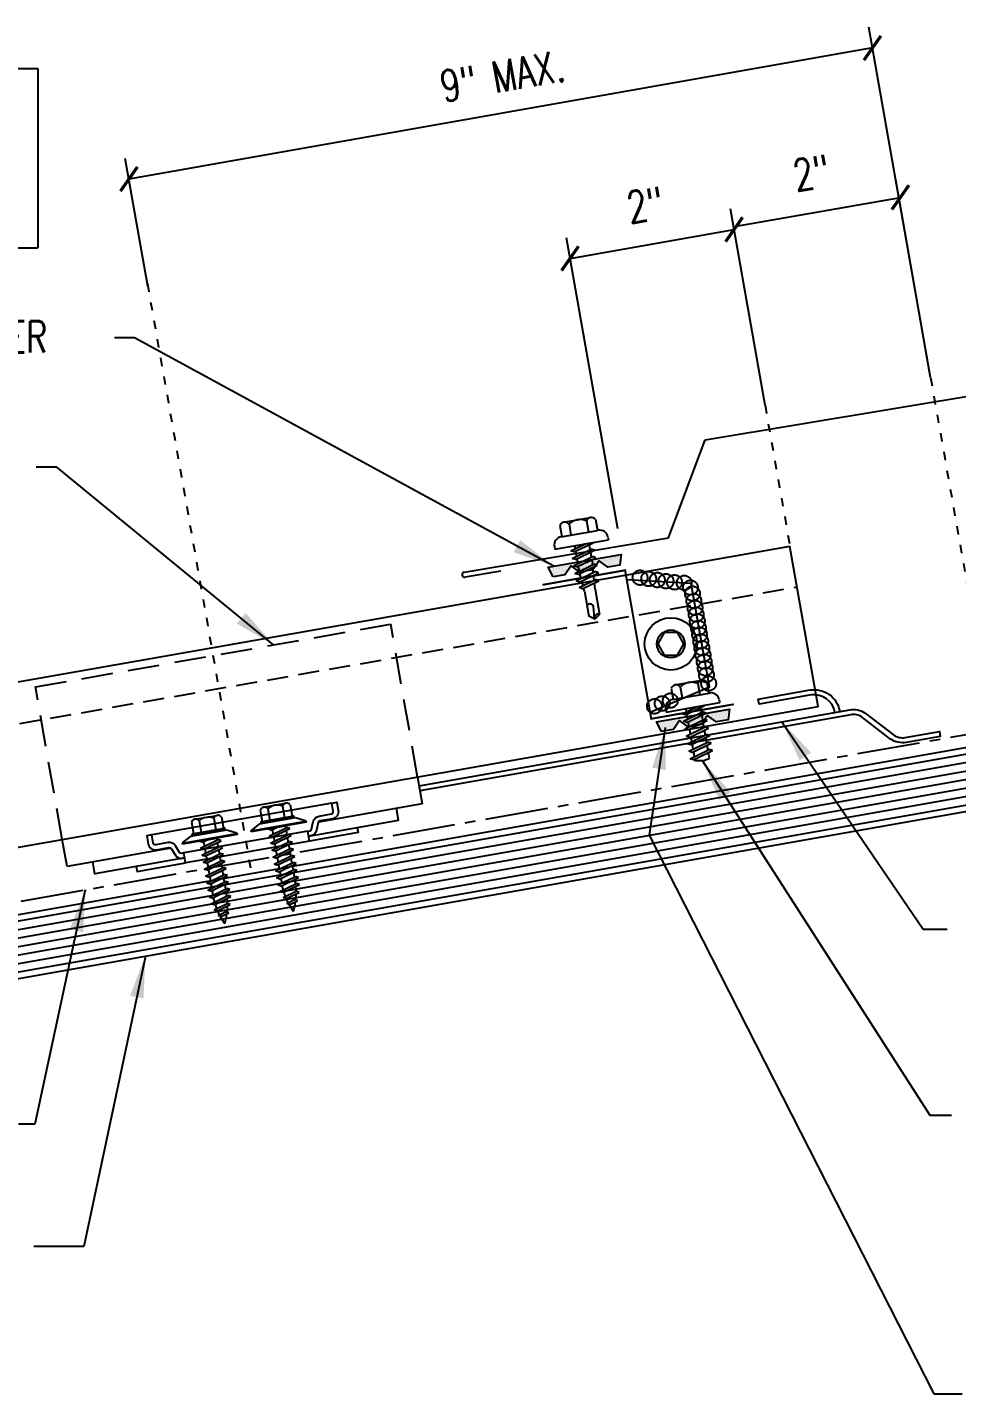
# Model space of a CAD drawing. Header units: inches. Extents: x -2 to 189, y 14 to 99.
# Drawn here: x 8.73 to 19.81, y 15.61 to 31.91 of the extents above; entities that cross this region are included whole.
import ezdxf

# ---------------------------------------------------------------- set-up
doc = ezdxf.new("R2010")
doc.units = ezdxf.units.IN
doc.header["$MEASUREMENT"] = 0
for name, pattern in [('CENTER2', [1.125, 0.75, -0.125, 0.125, -0.125]), ('DASH2', [0.1875, 0.125, -0.0625]), ('DOT2', [0.125, 0, -0.125])]:
    doc.linetypes.add(name, pattern=pattern)
for name, color, linetype in [('BARRIER', 253, 'CENTER2'), ('clip', 5, 'Continuous'), ('CLO', 3, 'Continuous'), ('DIM', 2, 'Continuous'), ('FASTENER', 9, 'Continuous'), ('PANEL', 11, 'Continuous'), ('SEALANT', 253, 'CENTER2'), ('STLA', 12, 'Continuous'), ('TAPE', 8, 'Continuous'), ('TEXT', 2, 'Continuous'), ('TRIM', 6, 'Continuous'), ('wood', 3, 'Continuous')]:
    doc.layers.add(name, color=color, linetype=linetype)
doc.styles.add('TEXT', font='SIMPLEX', dxfattribs={"width": 0.75, "height": 6})
doc.styles.add('TEXT1', font='ROMANS.shx', dxfattribs={"width": 0.75, "height": 0.375})
doc.dimstyles.new('DETAIL$7', dxfattribs={"dimscale": 4, "dimtxt": 6, "dimasz": 0.125, "dimexe": 0.0625, "dimexo": 0.125, "dimgap": 0.0625, "dimtad": 1, "dimdec": 5, "dimzin": 3, "dimdsep": 46, "dimlunit": 4, "dimtxsty": 'TEXT', "dimblk": 'ARCHTICK', "dimcen": 0.0625, "dimclrd": 7, "dimclre": 7, "dimclrt": 2, "dimadec": 0, "dimazin": 0, "dimtfac": 0.666667, "dimtdec": 5, "dimtmove": 0, "dimatfit": 3, "dimfxl": 0, "dimfrac": 2, "dimtolj": 1, "dimtzin": 3, "dimarcsym": 0})

# ---------------------------------------------------------------- blocks, each defined once
blk = doc.blocks.new('*X9')
at = {"color": 0}
for p, q in [((-0.434, 0.135), (-0.434, 0.135)), ((-0.434, 0.123), (-0.434, 0.123)), ((-0.422, 0.141), (-0.422, 0.141)), ((-0.422, 0.129), (-0.422, 0.129)), ((-0.422, 0.117), (-0.422, 0.117)), ((-0.422, 0.105), (-0.422, 0.105)), ((-0.422, 0.094), (-0.422, 0.094)), ((-0.422, 0.082), (-0.422, 0.082)), ((-0.41, 0.135), (-0.41, 0.135)), ((-0.41, 0.123), (-0.41, 0.123)), ((-0.41, 0.111), (-0.41, 0.111)), ((-0.41, 0.1), (-0.41, 0.1)), ((-0.41, 0.088), (-0.41, 0.088)), ((-0.41, 0.076), (-0.41, 0.076)), ((-0.41, 0.064), (-0.41, 0.064)), ((-0.41, 0.053), (-0.41, 0.053)), ((-0.41, 0.041), (-0.41, 0.041)), ((-0.398, 0.141), (-0.398, 0.141)), ((-0.398, 0.129), (-0.398, 0.129)), ((-0.398, 0.117), (-0.398, 0.117)), ((-0.398, 0.105), (-0.398, 0.105)), ((-0.398, 0.094), (-0.398, 0.094)), ((-0.398, 0.082), (-0.398, 0.082)), ((-0.398, 0.07), (-0.398, 0.07)), ((-0.398, 0.059), (-0.398, 0.059)), ((-0.398, 0.047), (-0.398, 0.047)), ((-0.398, 0.035), (-0.398, 0.035)), ((-0.398, 0.023), (-0.398, 0.023)), ((-0.387, 0.135), (-0.387, 0.135)), ((-0.387, 0.123), (-0.387, 0.123)), ((-0.387, 0.111), (-0.387, 0.111)), ((-0.387, 0.1), (-0.387, 0.1)), ((-0.387, 0.088), (-0.387, 0.088)), ((-0.387, 0.076), (-0.387, 0.076)), ((-0.387, 0.064), (-0.387, 0.064)), ((-0.387, 0.053), (-0.387, 0.053)), ((-0.387, 0.041), (-0.387, 0.041)), ((-0.387, 0.029), (-0.387, 0.029)), ((-0.375, 0.141), (-0.375, 0.141)), ((-0.375, 0.129), (-0.375, 0.129)), ((-0.375, 0.117), (-0.375, 0.117)), ((-0.375, 0.105), (-0.375, 0.105)), ((-0.375, 0.094), (-0.375, 0.094)), ((-0.375, 0.082), (-0.375, 0.082)), ((-0.375, 0.07), (-0.375, 0.07)), ((-0.375, 0.059), (-0.375, 0.059)), ((-0.375, 0.047), (-0.375, 0.047)), ((-0.375, 0.035), (-0.375, 0.035)), ((-0.375, 0.023), (-0.375, 0.023)), ((-0.363, 0.135), (-0.363, 0.135)), ((-0.363, 0.123), (-0.363, 0.123)), ((-0.363, 0.111), (-0.363, 0.111)), ((-0.363, 0.1), (-0.363, 0.1)), ((-0.363, 0.088), (-0.363, 0.088)), ((-0.363, 0.076), (-0.363, 0.076)), ((-0.363, 0.064), (-0.363, 0.064)), ((-0.363, 0.053), (-0.363, 0.053)), ((-0.363, 0.041), (-0.363, 0.041)), ((-0.363, 0.029), (-0.363, 0.029)), ((-0.352, 0.141), (-0.352, 0.141)), ((-0.352, 0.129), (-0.352, 0.129)), ((-0.352, 0.117), (-0.352, 0.117)), ((-0.352, 0.105), (-0.352, 0.105)), ((-0.352, 0.094), (-0.352, 0.094)), ((-0.352, 0.082), (-0.352, 0.082)), ((-0.352, 0.07), (-0.352, 0.07)), ((-0.352, 0.059), (-0.352, 0.059)), ((-0.352, 0.047), (-0.352, 0.047)), ((-0.352, 0.035), (-0.352, 0.035)), ((-0.352, 0.023), (-0.352, 0.023)), ((-0.34, 0.135), (-0.34, 0.135)), ((-0.34, 0.123), (-0.34, 0.123)), ((-0.34, 0.111), (-0.34, 0.111)), ((-0.34, 0.1), (-0.34, 0.1)), ((-0.34, 0.088), (-0.34, 0.088)), ((-0.34, 0.076), (-0.34, 0.076)), ((-0.34, 0.064), (-0.34, 0.064)), ((-0.34, 0.053), (-0.34, 0.053)), ((-0.34, 0.041), (-0.34, 0.041)), ((-0.34, 0.029), (-0.34, 0.029)), ((-0.328, 0.141), (-0.328, 0.141)), ((-0.328, 0.129), (-0.328, 0.129)), ((-0.328, 0.117), (-0.328, 0.117)), ((-0.328, 0.105), (-0.328, 0.105)), ((-0.328, 0.094), (-0.328, 0.094)), ((-0.328, 0.082), (-0.328, 0.082)), ((-0.328, 0.07), (-0.328, 0.07)), ((-0.328, 0.059), (-0.328, 0.059)), ((-0.328, 0.047), (-0.328, 0.047)), ((-0.328, 0.035), (-0.328, 0.035)), ((-0.328, 0.023), (-0.328, 0.023)), ((-0.316, 0.135), (-0.316, 0.135)), ((-0.316, 0.123), (-0.316, 0.123)), ((-0.316, 0.111), (-0.316, 0.111)), ((-0.316, 0.1), (-0.316, 0.1)), ((-0.316, 0.088), (-0.316, 0.088)), ((-0.316, 0.076), (-0.316, 0.076)), ((-0.316, 0.064), (-0.316, 0.064)), ((-0.316, 0.053), (-0.316, 0.053)), ((-0.316, 0.041), (-0.316, 0.041)), ((-0.316, 0.029), (-0.316, 0.029)), ((-0.305, 0.141), (-0.305, 0.141)), ((-0.305, 0.129), (-0.305, 0.129)), ((-0.305, 0.117), (-0.305, 0.117)), ((-0.305, 0.105), (-0.305, 0.105)), ((-0.305, 0.094), (-0.305, 0.094)), ((-0.305, 0.082), (-0.305, 0.082)), ((-0.305, 0.07), (-0.305, 0.07)), ((-0.305, 0.059), (-0.305, 0.059)), ((-0.305, 0.047), (-0.305, 0.047)), ((-0.305, 0.035), (-0.305, 0.035)), ((-0.305, 0.023), (-0.305, 0.023)), ((-0.293, 0.135), (-0.293, 0.135)), ((-0.293, 0.123), (-0.293, 0.123)), ((-0.293, 0.111), (-0.293, 0.111)), ((-0.293, 0.1), (-0.293, 0.1)), ((-0.293, 0.088), (-0.293, 0.088)), ((-0.293, 0.076), (-0.293, 0.076)), ((-0.293, 0.064), (-0.293, 0.064)), ((-0.293, 0.053), (-0.293, 0.053)), ((-0.293, 0.041), (-0.293, 0.041)), ((-0.293, 0.029), (-0.293, 0.029)), ((-0.281, 0.141), (-0.281, 0.141)), ((-0.281, 0.129), (-0.281, 0.129)), ((-0.281, 0.117), (-0.281, 0.117)), ((-0.281, 0.105), (-0.281, 0.105)), ((-0.281, 0.094), (-0.281, 0.094)), ((-0.281, 0.082), (-0.281, 0.082)), ((-0.281, 0.07), (-0.281, 0.07)), ((-0.281, 0.059), (-0.281, 0.059)), ((-0.281, 0.047), (-0.281, 0.047)), ((-0.281, 0.035), (-0.281, 0.035)), ((-0.281, 0.023), (-0.281, 0.023)), ((-0.27, 0.135), (-0.27, 0.135)), ((-0.27, 0.123), (-0.27, 0.123)), ((-0.27, 0.111), (-0.27, 0.111)), ((-0.27, 0.1), (-0.27, 0.1)), ((-0.27, 0.088), (-0.27, 0.088)), ((-0.27, 0.076), (-0.27, 0.076)), ((-0.27, 0.064), (-0.27, 0.064)), ((-0.27, 0.053), (-0.27, 0.053)), ((-0.27, 0.041), (-0.27, 0.041)), ((-0.27, 0.029), (-0.27, 0.029)), ((-0.258, 0.141), (-0.258, 0.141)), ((-0.258, 0.129), (-0.258, 0.129)), ((-0.258, 0.117), (-0.258, 0.117)), ((-0.258, 0.105), (-0.258, 0.105)), ((-0.258, 0.094), (-0.258, 0.094)), ((-0.258, 0.082), (-0.258, 0.082)), ((-0.258, 0.07), (-0.258, 0.07)), ((-0.258, 0.059), (-0.258, 0.059)), ((-0.258, 0.047), (-0.258, 0.047)), ((-0.258, 0.035), (-0.258, 0.035)), ((-0.258, 0.023), (-0.258, 0.023)), ((-0.246, 0.135), (-0.246, 0.135)), ((-0.246, 0.123), (-0.246, 0.123)), ((-0.246, 0.111), (-0.246, 0.111)), ((-0.246, 0.1), (-0.246, 0.1)), ((-0.246, 0.088), (-0.246, 0.088)), ((-0.246, 0.076), (-0.246, 0.076)), ((-0.246, 0.064), (-0.246, 0.064)), ((-0.246, 0.053), (-0.246, 0.053)), ((-0.246, 0.041), (-0.246, 0.041)), ((-0.234, 0.141), (-0.234, 0.141)), ((-0.234, 0.129), (-0.234, 0.129)), ((-0.234, 0.117), (-0.234, 0.117)), ((-0.234, 0.105), (-0.234, 0.105)), ((-0.234, 0.094), (-0.234, 0.094)), ((-0.234, 0.082), (-0.234, 0.082)), ((-0.234, 0.07), (-0.234, 0.07)), ((-0.234, 0.059), (-0.234, 0.059)), ((-0.234, 0.047), (-0.234, 0.047)), ((-0.223, 0.135), (-0.223, 0.135)), ((-0.223, 0.123), (-0.223, 0.123)), ((-0.223, 0.111), (-0.223, 0.111)), ((-0.223, 0.1), (-0.223, 0.1)), ((-0.223, 0.088), (-0.223, 0.088)), ((-0.223, 0.076), (-0.223, 0.076)), ((-0.223, 0.064), (-0.223, 0.064)), ((-0.211, 0.141), (-0.211, 0.141)), ((-0.211, 0.129), (-0.211, 0.129)), ((-0.211, 0.117), (-0.211, 0.117)), ((-0.211, 0.105), (-0.211, 0.105)), ((-0.211, 0.094), (-0.211, 0.094)), ((-0.211, 0.082), (-0.211, 0.082)), ((-0.211, 0.07), (-0.211, 0.07)), ((-0.199, 0.135), (-0.199, 0.135)), ((-0.199, 0.123), (-0.199, 0.123)), ((-0.199, 0.111), (-0.199, 0.111)), ((-0.199, 0.1), (-0.199, 0.1)), ((-0.199, 0.088), (-0.199, 0.088)), ((-0.188, 0.141), (-0.188, 0.141)), ((-0.188, 0.129), (-0.188, 0.129)), ((-0.188, 0.117), (-0.188, 0.117)), ((-0.188, 0.105), (-0.188, 0.105)), ((-0.188, 0.094), (-0.188, 0.094)), ((-0.176, 0.135), (-0.176, 0.135)), ((-0.176, 0.123), (-0.176, 0.123)), ((-0.176, 0.111), (-0.176, 0.111)), ((-0.164, 0.141), (-0.164, 0.141)), ((-0.164, 0.129), (-0.164, 0.129)), ((-0.164, 0.117), (-0.164, 0.117)), ((-0.164, 0.105), (-0.164, 0.105)), ((-0.152, 0.135), (-0.152, 0.135)), ((-0.152, 0.123), (-0.152, 0.123)), ((-0.152, 0.111), (-0.152, 0.111)), ((-0.152, 0.1), (-0.152, 0.1)), ((-0.141, 0.141), (-0.141, 0.141)), ((-0.141, 0.129), (-0.141, 0.129)), ((-0.141, 0.117), (-0.141, 0.117)), ((-0.141, 0.105), (-0.141, 0.105)), ((-0.141, 0.094), (-0.141, 0.094)), ((-0.141, 0.082), (-0.141, 0.082)), ((-0.129, 0.135), (-0.129, 0.135)), ((-0.129, 0.123), (-0.129, 0.123)), ((-0.129, 0.111), (-0.129, 0.111)), ((-0.129, 0.1), (-0.129, 0.1)), ((-0.129, 0.088), (-0.129, 0.088)), ((-0.129, 0.076), (-0.129, 0.076)), ((-0.117, 0.141), (-0.117, 0.141)), ((-0.117, 0.129), (-0.117, 0.129)), ((-0.117, 0.117), (-0.117, 0.117)), ((-0.117, 0.105), (-0.117, 0.105)), ((-0.117, 0.094), (-0.117, 0.094)), ((-0.117, 0.082), (-0.117, 0.082)), ((-0.117, 0.07), (-0.117, 0.07)), ((-0.117, 0.059), (-0.117, 0.059)), ((-0.105, 0.135), (-0.105, 0.135)), ((-0.105, 0.123), (-0.105, 0.123)), ((-0.105, 0.111), (-0.105, 0.111)), ((-0.105, 0.1), (-0.105, 0.1)), ((-0.105, 0.088), (-0.105, 0.088)), ((-0.105, 0.076), (-0.105, 0.076)), ((-0.105, 0.064), (-0.105, 0.064)), ((-0.105, 0.053), (-0.105, 0.053)), ((-0.094, 0.141), (-0.094, 0.141)), ((-0.094, 0.129), (-0.094, 0.129)), ((-0.094, 0.117), (-0.094, 0.117)), ((-0.094, 0.105), (-0.094, 0.105)), ((-0.094, 0.094), (-0.094, 0.094)), ((-0.094, 0.082), (-0.094, 0.082)), ((-0.094, 0.07), (-0.094, 0.07)), ((-0.094, 0.059), (-0.094, 0.059)), ((-0.094, 0.047), (-0.094, 0.047)), ((-0.094, 0.035), (-0.094, 0.035)), ((-0.082, 0.135), (-0.082, 0.135)), ((-0.082, 0.123), (-0.082, 0.123)), ((-0.082, 0.111), (-0.082, 0.111)), ((-0.082, 0.1), (-0.082, 0.1)), ((-0.082, 0.088), (-0.082, 0.088)), ((-0.082, 0.076), (-0.082, 0.076)), ((-0.082, 0.064), (-0.082, 0.064)), ((-0.082, 0.053), (-0.082, 0.053)), ((-0.082, 0.041), (-0.082, 0.041)), ((-0.082, 0.029), (-0.082, 0.029)), ((-0.07, 0.141), (-0.07, 0.141)), ((-0.07, 0.129), (-0.07, 0.129)), ((-0.07, 0.117), (-0.07, 0.117)), ((-0.07, 0.105), (-0.07, 0.105)), ((-0.07, 0.094), (-0.07, 0.094)), ((-0.07, 0.082), (-0.07, 0.082)), ((-0.07, 0.07), (-0.07, 0.07)), ((-0.07, 0.059), (-0.07, 0.059)), ((-0.07, 0.047), (-0.07, 0.047)), ((-0.07, 0.035), (-0.07, 0.035)), ((-0.07, 0.023), (-0.07, 0.023)), ((-0.059, 0.135), (-0.059, 0.135)), ((-0.059, 0.123), (-0.059, 0.123)), ((-0.059, 0.111), (-0.059, 0.111)), ((-0.059, 0.1), (-0.059, 0.1)), ((-0.059, 0.088), (-0.059, 0.088)), ((-0.059, 0.076), (-0.059, 0.076)), ((-0.059, 0.064), (-0.059, 0.064)), ((-0.059, 0.053), (-0.059, 0.053)), ((-0.059, 0.041), (-0.059, 0.041)), ((-0.059, 0.029), (-0.059, 0.029)), ((-0.047, 0.141), (-0.047, 0.141)), ((-0.047, 0.129), (-0.047, 0.129)), ((-0.047, 0.117), (-0.047, 0.117)), ((-0.047, 0.105), (-0.047, 0.105)), ((-0.047, 0.094), (-0.047, 0.094)), ((-0.047, 0.082), (-0.047, 0.082)), ((-0.047, 0.07), (-0.047, 0.07)), ((-0.047, 0.059), (-0.047, 0.059)), ((-0.047, 0.047), (-0.047, 0.047)), ((-0.047, 0.035), (-0.047, 0.035)), ((-0.047, 0.023), (-0.047, 0.023)), ((-0.035, 0.135), (-0.035, 0.135)), ((-0.035, 0.123), (-0.035, 0.123)), ((-0.035, 0.111), (-0.035, 0.111)), ((-0.035, 0.1), (-0.035, 0.1)), ((-0.035, 0.088), (-0.035, 0.088)), ((-0.035, 0.076), (-0.035, 0.076)), ((-0.035, 0.064), (-0.035, 0.064)), ((-0.035, 0.053), (-0.035, 0.053)), ((-0.035, 0.041), (-0.035, 0.041)), ((-0.035, 0.029), (-0.035, 0.029)), ((-0.023, 0.141), (-0.023, 0.141)), ((-0.023, 0.129), (-0.023, 0.129)), ((-0.023, 0.117), (-0.023, 0.117)), ((-0.023, 0.105), (-0.023, 0.105)), ((-0.023, 0.094), (-0.023, 0.094)), ((-0.023, 0.082), (-0.023, 0.082)), ((-0.023, 0.07), (-0.023, 0.07)), ((-0.023, 0.059), (-0.023, 0.059)), ((-0.023, 0.047), (-0.023, 0.047)), ((-0.023, 0.035), (-0.023, 0.035)), ((-0.023, 0.023), (-0.023, 0.023)), ((-0.012, 0.135), (-0.012, 0.135)), ((-0.012, 0.123), (-0.012, 0.123)), ((-0.012, 0.111), (-0.012, 0.111)), ((-0.012, 0.1), (-0.012, 0.1)), ((-0.012, 0.088), (-0.012, 0.088)), ((-0.012, 0.076), (-0.012, 0.076)), ((-0.012, 0.064), (-0.012, 0.064)), ((-0.012, 0.053), (-0.012, 0.053)), ((-0.012, 0.041), (-0.012, 0.041)), ((-0.012, 0.029), (-0.012, 0.029)), ((0, 0.141), (0, 0.141)), ((0, 0.129), (0, 0.129)), ((0, 0.117), (0, 0.117)), ((0, 0.105), (0, 0.105)), ((0, 0.094), (0, 0.094)), ((0, 0.082), (0, 0.082)), ((0, 0.07), (0, 0.07)), ((0, 0.059), (0, 0.059)), ((0, 0.047), (0, 0.047)), ((0, 0.035), (0, 0.035)), ((0, 0.023), (0, 0.023)), ((0.012, 0.135), (0.012, 0.135)), ((0.012, 0.123), (0.012, 0.123)), ((0.012, 0.111), (0.012, 0.111)), ((0.012, 0.1), (0.012, 0.1)), ((0.012, 0.088), (0.012, 0.088)), ((0.012, 0.076), (0.012, 0.076)), ((0.012, 0.064), (0.012, 0.064)), ((0.012, 0.053), (0.012, 0.053)), ((0.012, 0.041), (0.012, 0.041)), ((0.012, 0.029), (0.012, 0.029)), ((0.023, 0.141), (0.023, 0.141)), ((0.023, 0.129), (0.023, 0.129)), ((0.023, 0.117), (0.023, 0.117)), ((0.023, 0.105), (0.023, 0.105)), ((0.023, 0.094), (0.023, 0.094)), ((0.023, 0.082), (0.023, 0.082)), ((0.023, 0.07), (0.023, 0.07)), ((0.023, 0.059), (0.023, 0.059)), ((0.023, 0.047), (0.023, 0.047)), ((0.023, 0.035), (0.023, 0.035)), ((0.023, 0.023), (0.023, 0.023)), ((0.035, 0.135), (0.035, 0.135)), ((0.035, 0.123), (0.035, 0.123)), ((0.035, 0.111), (0.035, 0.111)), ((0.035, 0.1), (0.035, 0.1)), ((0.035, 0.088), (0.035, 0.088)), ((0.035, 0.076), (0.035, 0.076)), ((0.035, 0.064), (0.035, 0.064)), ((0.035, 0.053), (0.035, 0.053)), ((0.035, 0.041), (0.035, 0.041)), ((0.035, 0.029), (0.035, 0.029)), ((0.047, 0.141), (0.047, 0.141)), ((0.047, 0.129), (0.047, 0.129)), ((0.047, 0.117), (0.047, 0.117)), ((0.047, 0.105), (0.047, 0.105)), ((0.047, 0.094), (0.047, 0.094)), ((0.047, 0.082), (0.047, 0.082)), ((0.047, 0.07), (0.047, 0.07)), ((0.047, 0.059), (0.047, 0.059)), ((0.047, 0.047), (0.047, 0.047)), ((0.047, 0.035), (0.047, 0.035)), ((0.047, 0.023), (0.047, 0.023)), ((0.059, 0.135), (0.059, 0.135)), ((0.059, 0.123), (0.059, 0.123)), ((0.059, 0.111), (0.059, 0.111)), ((0.059, 0.1), (0.059, 0.1)), ((0.059, 0.088), (0.059, 0.088)), ((0.059, 0.076), (0.059, 0.076)), ((0.059, 0.064), (0.059, 0.064)), ((0.059, 0.053), (0.059, 0.053)), ((0.059, 0.041), (0.059, 0.041)), ((0.059, 0.029), (0.059, 0.029)), ((0.07, 0.141), (0.07, 0.141)), ((0.07, 0.129), (0.07, 0.129)), ((0.07, 0.117), (0.07, 0.117)), ((0.07, 0.105), (0.07, 0.105)), ((0.07, 0.094), (0.07, 0.094)), ((0.07, 0.082), (0.07, 0.082)), ((0.07, 0.07), (0.07, 0.07)), ((0.07, 0.059), (0.07, 0.059)), ((0.07, 0.047), (0.07, 0.047)), ((0.07, 0.035), (0.07, 0.035)), ((0.07, 0.023), (0.07, 0.023)), ((0.082, 0.135), (0.082, 0.135)), ((0.082, 0.123), (0.082, 0.123)), ((0.082, 0.111), (0.082, 0.111)), ((0.082, 0.1), (0.082, 0.1)), ((0.082, 0.088), (0.082, 0.088)), ((0.082, 0.076), (0.082, 0.076)), ((0.082, 0.064), (0.082, 0.064)), ((0.082, 0.053), (0.082, 0.053)), ((0.082, 0.041), (0.082, 0.041)), ((0.082, 0.029), (0.082, 0.029)), ((0.094, 0.141), (0.094, 0.141)), ((0.094, 0.129), (0.094, 0.129)), ((0.094, 0.117), (0.094, 0.117)), ((0.094, 0.105), (0.094, 0.105)), ((0.094, 0.094), (0.094, 0.094)), ((0.094, 0.082), (0.094, 0.082)), ((0.094, 0.07), (0.094, 0.07)), ((0.094, 0.059), (0.094, 0.059)), ((0.094, 0.047), (0.094, 0.047)), ((0.094, 0.035), (0.094, 0.035)), ((0.105, 0.135), (0.105, 0.135)), ((0.105, 0.123), (0.105, 0.123)), ((0.105, 0.111), (0.105, 0.111)), ((0.105, 0.1), (0.105, 0.1)), ((0.105, 0.088), (0.105, 0.088)), ((0.105, 0.076), (0.105, 0.076)), ((0.105, 0.064), (0.105, 0.064)), ((0.105, 0.053), (0.105, 0.053)), ((0.117, 0.141), (0.117, 0.141)), ((0.117, 0.129), (0.117, 0.129)), ((0.117, 0.117), (0.117, 0.117)), ((0.117, 0.105), (0.117, 0.105)), ((0.117, 0.094), (0.117, 0.094)), ((0.117, 0.082), (0.117, 0.082)), ((0.117, 0.07), (0.117, 0.07)), ((0.117, 0.059), (0.117, 0.059)), ((0.129, 0.135), (0.129, 0.135)), ((0.129, 0.123), (0.129, 0.123)), ((0.129, 0.111), (0.129, 0.111)), ((0.129, 0.1), (0.129, 0.1)), ((0.129, 0.088), (0.129, 0.088)), ((0.129, 0.076), (0.129, 0.076)), ((0.141, 0.141), (0.141, 0.141)), ((0.141, 0.129), (0.141, 0.129)), ((0.141, 0.117), (0.141, 0.117)), ((0.141, 0.105), (0.141, 0.105)), ((0.141, 0.094), (0.141, 0.094)), ((0.141, 0.082), (0.141, 0.082)), ((0.152, 0.135), (0.152, 0.135)), ((0.152, 0.123), (0.152, 0.123)), ((0.152, 0.111), (0.152, 0.111)), ((0.152, 0.1), (0.152, 0.1)), ((0.164, 0.141), (0.164, 0.141)), ((0.164, 0.129), (0.164, 0.129)), ((0.164, 0.117), (0.164, 0.117)), ((0.164, 0.105), (0.164, 0.105)), ((0.176, 0.135), (0.176, 0.135)), ((0.176, 0.123), (0.176, 0.123)), ((0.176, 0.111), (0.176, 0.111)), ((0.188, 0.141), (0.188, 0.141)), ((0.188, 0.129), (0.188, 0.129)), ((0.188, 0.117), (0.188, 0.117)), ((0.188, 0.105), (0.188, 0.105)), ((0.188, 0.094), (0.188, 0.094)), ((0.199, 0.135), (0.199, 0.135)), ((0.199, 0.123), (0.199, 0.123)), ((0.199, 0.111), (0.199, 0.111)), ((0.199, 0.1), (0.199, 0.1)), ((0.199, 0.088), (0.199, 0.088)), ((0.211, 0.141), (0.211, 0.141)), ((0.211, 0.129), (0.211, 0.129)), ((0.211, 0.117), (0.211, 0.117)), ((0.211, 0.105), (0.211, 0.105)), ((0.211, 0.094), (0.211, 0.094)), ((0.211, 0.082), (0.211, 0.082)), ((0.211, 0.07), (0.211, 0.07)), ((0.223, 0.135), (0.223, 0.135)), ((0.223, 0.123), (0.223, 0.123)), ((0.223, 0.111), (0.223, 0.111)), ((0.223, 0.1), (0.223, 0.1)), ((0.223, 0.088), (0.223, 0.088)), ((0.223, 0.076), (0.223, 0.076)), ((0.223, 0.064), (0.223, 0.064)), ((0.234, 0.141), (0.234, 0.141)), ((0.234, 0.129), (0.234, 0.129)), ((0.234, 0.117), (0.234, 0.117)), ((0.234, 0.105), (0.234, 0.105)), ((0.234, 0.094), (0.234, 0.094)), ((0.234, 0.082), (0.234, 0.082)), ((0.234, 0.07), (0.234, 0.07)), ((0.234, 0.059), (0.234, 0.059)), ((0.234, 0.047), (0.234, 0.047)), ((0.246, 0.135), (0.246, 0.135)), ((0.246, 0.123), (0.246, 0.123)), ((0.246, 0.111), (0.246, 0.111)), ((0.246, 0.1), (0.246, 0.1)), ((0.246, 0.088), (0.246, 0.088)), ((0.246, 0.076), (0.246, 0.076)), ((0.246, 0.064), (0.246, 0.064)), ((0.246, 0.053), (0.246, 0.053)), ((0.246, 0.041), (0.246, 0.041)), ((0.258, 0.141), (0.258, 0.141)), ((0.258, 0.129), (0.258, 0.129)), ((0.258, 0.117), (0.258, 0.117)), ((0.258, 0.105), (0.258, 0.105)), ((0.258, 0.094), (0.258, 0.094)), ((0.258, 0.082), (0.258, 0.082)), ((0.258, 0.07), (0.258, 0.07)), ((0.258, 0.059), (0.258, 0.059)), ((0.258, 0.047), (0.258, 0.047)), ((0.258, 0.035), (0.258, 0.035)), ((0.258, 0.023), (0.258, 0.023)), ((0.27, 0.135), (0.27, 0.135)), ((0.27, 0.123), (0.27, 0.123)), ((0.27, 0.111), (0.27, 0.111)), ((0.27, 0.1), (0.27, 0.1)), ((0.27, 0.088), (0.27, 0.088)), ((0.27, 0.076), (0.27, 0.076)), ((0.27, 0.064), (0.27, 0.064)), ((0.27, 0.053), (0.27, 0.053)), ((0.27, 0.041), (0.27, 0.041)), ((0.27, 0.029), (0.27, 0.029)), ((0.281, 0.141), (0.281, 0.141)), ((0.281, 0.129), (0.281, 0.129)), ((0.281, 0.117), (0.281, 0.117)), ((0.281, 0.105), (0.281, 0.105)), ((0.281, 0.094), (0.281, 0.094)), ((0.281, 0.082), (0.281, 0.082)), ((0.281, 0.07), (0.281, 0.07)), ((0.281, 0.059), (0.281, 0.059)), ((0.281, 0.047), (0.281, 0.047)), ((0.281, 0.035), (0.281, 0.035)), ((0.281, 0.023), (0.281, 0.023)), ((0.293, 0.135), (0.293, 0.135)), ((0.293, 0.123), (0.293, 0.123)), ((0.293, 0.111), (0.293, 0.111)), ((0.293, 0.1), (0.293, 0.1)), ((0.293, 0.088), (0.293, 0.088)), ((0.293, 0.076), (0.293, 0.076)), ((0.293, 0.064), (0.293, 0.064)), ((0.293, 0.053), (0.293, 0.053)), ((0.293, 0.041), (0.293, 0.041)), ((0.293, 0.029), (0.293, 0.029)), ((0.305, 0.141), (0.305, 0.141)), ((0.305, 0.129), (0.305, 0.129)), ((0.305, 0.117), (0.305, 0.117)), ((0.305, 0.105), (0.305, 0.105)), ((0.305, 0.094), (0.305, 0.094)), ((0.305, 0.082), (0.305, 0.082)), ((0.305, 0.07), (0.305, 0.07)), ((0.305, 0.059), (0.305, 0.059)), ((0.305, 0.047), (0.305, 0.047)), ((0.305, 0.035), (0.305, 0.035)), ((0.305, 0.023), (0.305, 0.023)), ((0.316, 0.135), (0.316, 0.135)), ((0.316, 0.123), (0.316, 0.123)), ((0.316, 0.111), (0.316, 0.111)), ((0.316, 0.1), (0.316, 0.1)), ((0.316, 0.088), (0.316, 0.088)), ((0.316, 0.076), (0.316, 0.076)), ((0.316, 0.064), (0.316, 0.064)), ((0.316, 0.053), (0.316, 0.053)), ((0.316, 0.041), (0.316, 0.041)), ((0.316, 0.029), (0.316, 0.029)), ((0.328, 0.141), (0.328, 0.141)), ((0.328, 0.129), (0.328, 0.129)), ((0.328, 0.117), (0.328, 0.117)), ((0.328, 0.105), (0.328, 0.105)), ((0.328, 0.094), (0.328, 0.094)), ((0.328, 0.082), (0.328, 0.082)), ((0.328, 0.07), (0.328, 0.07)), ((0.328, 0.059), (0.328, 0.059)), ((0.328, 0.047), (0.328, 0.047)), ((0.328, 0.035), (0.328, 0.035)), ((0.328, 0.023), (0.328, 0.023)), ((0.34, 0.135), (0.34, 0.135)), ((0.34, 0.123), (0.34, 0.123)), ((0.34, 0.111), (0.34, 0.111)), ((0.34, 0.1), (0.34, 0.1)), ((0.34, 0.088), (0.34, 0.088)), ((0.34, 0.076), (0.34, 0.076)), ((0.34, 0.064), (0.34, 0.064)), ((0.34, 0.053), (0.34, 0.053)), ((0.34, 0.041), (0.34, 0.041)), ((0.34, 0.029), (0.34, 0.029)), ((0.352, 0.141), (0.352, 0.141)), ((0.352, 0.129), (0.352, 0.129)), ((0.352, 0.117), (0.352, 0.117)), ((0.352, 0.105), (0.352, 0.105)), ((0.352, 0.094), (0.352, 0.094)), ((0.352, 0.082), (0.352, 0.082)), ((0.352, 0.07), (0.352, 0.07)), ((0.352, 0.059), (0.352, 0.059)), ((0.352, 0.047), (0.352, 0.047)), ((0.352, 0.035), (0.352, 0.035)), ((0.352, 0.023), (0.352, 0.023)), ((0.363, 0.135), (0.363, 0.135)), ((0.363, 0.123), (0.363, 0.123)), ((0.363, 0.111), (0.363, 0.111)), ((0.363, 0.1), (0.363, 0.1)), ((0.363, 0.088), (0.363, 0.088)), ((0.363, 0.076), (0.363, 0.076)), ((0.363, 0.064), (0.363, 0.064)), ((0.363, 0.053), (0.363, 0.053)), ((0.363, 0.041), (0.363, 0.041)), ((0.363, 0.029), (0.363, 0.029)), ((0.375, 0.141), (0.375, 0.141)), ((0.375, 0.129), (0.375, 0.129)), ((0.375, 0.117), (0.375, 0.117)), ((0.375, 0.105), (0.375, 0.105)), ((0.375, 0.094), (0.375, 0.094)), ((0.375, 0.082), (0.375, 0.082)), ((0.375, 0.07), (0.375, 0.07)), ((0.375, 0.059), (0.375, 0.059)), ((0.375, 0.047), (0.375, 0.047)), ((0.375, 0.035), (0.375, 0.035)), ((0.375, 0.023), (0.375, 0.023)), ((0.387, 0.135), (0.387, 0.135)), ((0.387, 0.123), (0.387, 0.123)), ((0.387, 0.111), (0.387, 0.111)), ((0.387, 0.1), (0.387, 0.1)), ((0.387, 0.088), (0.387, 0.088)), ((0.387, 0.076), (0.387, 0.076)), ((0.387, 0.064), (0.387, 0.064)), ((0.387, 0.053), (0.387, 0.053)), ((0.387, 0.041), (0.387, 0.041)), ((0.387, 0.029), (0.387, 0.029)), ((0.398, 0.141), (0.398, 0.141)), ((0.398, 0.129), (0.398, 0.129)), ((0.398, 0.117), (0.398, 0.117)), ((0.398, 0.105), (0.398, 0.105)), ((0.398, 0.094), (0.398, 0.094)), ((0.398, 0.082), (0.398, 0.082)), ((0.398, 0.07), (0.398, 0.07)), ((0.398, 0.059), (0.398, 0.059)), ((0.398, 0.047), (0.398, 0.047)), ((0.398, 0.035), (0.398, 0.035)), ((0.398, 0.023), (0.398, 0.023)), ((0.41, 0.135), (0.41, 0.135)), ((0.41, 0.123), (0.41, 0.123)), ((0.41, 0.111), (0.41, 0.111)), ((0.41, 0.1), (0.41, 0.1)), ((0.41, 0.088), (0.41, 0.088)), ((0.41, 0.076), (0.41, 0.076)), ((0.41, 0.064), (0.41, 0.064)), ((0.41, 0.053), (0.41, 0.053)), ((0.41, 0.041), (0.41, 0.041)), ((0.422, 0.141), (0.422, 0.141)), ((0.422, 0.129), (0.422, 0.129)), ((0.422, 0.117), (0.422, 0.117)), ((0.422, 0.105), (0.422, 0.105)), ((0.422, 0.094), (0.422, 0.094)), ((0.422, 0.082), (0.422, 0.082)), ((0.434, 0.135), (0.434, 0.135)), ((0.434, 0.123), (0.434, 0.123))]:
    blk.add_line(p, q, dxfattribs=at)
blk = doc.blocks.new('MB_DBTAP')
at = {"layer": 'TAPE', "color": 9}
blk.add_lwpolyline([(-0.403, 0.018), (-0.442, 0.141), (0.442, 0.141), (0.403, 0.018), (0.26, 0.018), (0.17, 0.109), (0.079, 0.018), (0, 0.018), (-0.079, 0.018), (-0.17, 0.109), (-0.26, 0.018)], close=True, dxfattribs=at)
at = {"layer": 'TAPE', "color": 251}
blk.add_blockref('*X9', (0, 0), dxfattribs=at)
blk = doc.blocks.new('MB_DW4')
at = {"layer": 'FASTENER'}
for p, q in [((-0.163, 0.337), (0.159, 0.337)), ((-0.226, 0.171), (0.214, 0.171)), ((-0.217, 0.305), (-0.217, 0.171)), ((-0.108, 0.305), (-0.108, 0.171)), ((0.105, 0.305), (0.105, 0.171)), ((0.214, 0.305), (0.214, 0.171)), ((-0.326, 0.071), (-0.326, 0.037)), ((-0.326, 0.037), (0.322, 0.037)), ((-0.141, -0.014), (0.037, 0.037)), ((-0.105, -0.034), (0.137, 0.035)), ((-0.088, 0.037), (-0.088, 0.001)), ((-0.088, 0.037), (0.085, 0.037)), ((0.085, 0.037), (0.134, 0.037)), ((0.085, 0.02), (0.085, -0.041)), ((0.137, 0.035), (0.134, 0.037)), ((0.322, 0.071), (0.322, 0.037)), ((-0.105, -0.034), (-0.141, -0.014)), ((-0.141, -0.105), (0.102, -0.036)), ((-0.105, -0.125), (-0.141, -0.105)), ((-0.141, -0.196), (0.102, -0.127)), ((-0.105, -0.125), (0.137, -0.056)), ((-0.105, -0.216), (0.137, -0.147)), ((-0.088, -0.029), (-0.088, -0.09)), ((-0.088, -0.12), (-0.088, -0.181)), ((0.085, -0.071), (0.085, -0.131)), ((0.085, -0.162), (0.085, -0.211)), ((0.137, -0.056), (0.102, -0.036)), ((0.137, -0.147), (0.102, -0.127)), ((-0.105, -0.216), (-0.141, -0.196)), ((-0.141, -0.287), (0.102, -0.217)), ((-0.105, -0.307), (-0.141, -0.287)), ((-0.141, -0.378), (0.102, -0.308)), ((-0.105, -0.307), (0.137, -0.238)), ((-0.084, -0.27), (-0.088, -0.211)), ((-0.078, -0.36), (-0.082, -0.3)), ((0.077, -0.315), (0.082, -0.253)), ((0.084, -0.223), (0.085, -0.211)), ((0.137, -0.238), (0.102, -0.217)), ((0.137, -0.328), (0.102, -0.308)), ((-0.105, -0.398), (-0.141, -0.378)), ((-0.122, -0.463), (0.089, -0.403)), ((-0.086, -0.483), (-0.122, -0.463)), ((-0.105, -0.398), (0.137, -0.328)), ((-0.086, -0.483), (0.124, -0.423)), ((-0.071, -0.449), (-0.075, -0.389)), ((-0.066, -0.516), (-0.069, -0.478)), ((0.063, -0.515), (0.068, -0.439)), ((0.071, -0.408), (0.075, -0.346)), ((0.124, -0.423), (0.089, -0.403)), ((-0.066, -0.516), (-0.066, -0.82)), ((0.063, -0.516), (0.063, -0.82)), ((-0.003, -0.854), (0.009, -0.714)), ((-0.002, -0.866), (-0.066, -0.82)), ((-0.002, -0.866), (0.063, -0.82))]:
    blk.add_line(p, q, dxfattribs=at)
for centre, radius, start, end in [((-0.163, 0.274), 0.0628, 29.8754, 150.1246), ((-0.002, 0.141), 0.196, 56.9974, 123.0026), ((0.159, 0.274), 0.0628, 29.8754, 150.1246), ((-0.226, 0.071), 0.1, 90, 180), ((0.222, 0.071), 0.1, 0, 90), ((0.073, -0.516), 0.01, 175.9484, 180), ((-0.036, -0.723), 0.0461, 11.1445, 130.906), ((0.039, -0.855), 0.0422, 55.4585, 194.8454)]:
    blk.add_arc(centre, radius, start, end, dxfattribs=at)
blk = doc.blocks.new('MB_516W')
blk.add_lwpolyline([(-0.078, 0.135), (-0.156, 0), (-0.078, -0.135), (0.078, -0.135), (0.156, 0), (0.078, 0.135)], close=True)
for radius in [0.312, 0.166]:
    blk.add_circle((0, 0), radius)
blk = doc.blocks.new('A$C23AA14D5')
at = {"layer": 'CLO', "const_width": 0.0239}
blk.add_lwpolyline([(2.284, 0.187), (1.299, 0.014), (0.987, 1.785), (0.002, 1.611)], dxfattribs=at)
at = {"layer": 'CLO'}
blk.add_lwpolyline([(1.285, 0.094), (1.993, 0.397), (1.776, 1.628), (1.007, 1.67)], dxfattribs=at)
blk = doc.blocks.new('st10')
at = {"layer": 'FASTENER'}
for p, q in [((-0.181, 0.276), (-0.181, 0.137)), ((-0.135, 0.302), (0.135, 0.302)), ((-0.089, 0.276), (-0.089, 0.137)), ((0.089, 0.276), (0.089, 0.137)), ((0.181, 0.276), (0.181, 0.137)), ((-0.217, 0.114), (-0.326, 0.059)), ((-0.326, 0.059), (-0.326, 0.049)), ((-0.326, 0.049), (0.326, 0.049)), ((-0.217, 0.114), (0.217, 0.114)), ((-0.193, 0.137), (0.193, 0.137)), ((-0.193, 0.119), (0.193, 0.119)), ((-0.181, 0.137), (0.181, 0.137)), ((-0.129, 0.035), (-0.124, 0.037)), ((-0.096, 0.017), (-0.129, 0.035)), ((-0.129, -0.049), (0.096, 0.015)), ((-0.124, 0.037), (-0.08, 0.037)), ((-0.096, 0.017), (-0.025, 0.037)), ((-0.08, 0.037), (0.08, 0.037)), ((-0.08, 0.021), (-0.08, -0.035)), ((0.08, 0.037), (0.08, 0.011)), ((0.129, -0.003), (0.096, 0.015)), ((0.217, 0.114), (0.326, 0.059)), ((0.326, 0.059), (0.326, 0.049)), ((-0.096, -0.068), (-0.129, -0.049)), ((-0.129, -0.134), (0.096, -0.069)), ((-0.096, -0.152), (-0.129, -0.134)), ((-0.129, -0.218), (0.096, -0.154)), ((-0.096, -0.068), (0.129, -0.004)), ((-0.096, -0.152), (0.129, -0.088)), ((-0.08, -0.063), (-0.08, -0.12)), ((-0.08, -0.148), (-0.08, -0.204)), ((0.08, -0.016), (0.08, -0.074)), ((0.08, -0.102), (0.08, -0.158)), ((0.129, -0.088), (0.096, -0.069)), ((0.129, -0.172), (0.096, -0.154)), ((-0.096, -0.237), (-0.129, -0.218)), ((-0.129, -0.303), (0.096, -0.238)), ((-0.096, -0.321), (-0.129, -0.303)), ((-0.129, -0.387), (0.096, -0.323)), ((-0.096, -0.237), (0.129, -0.172)), ((-0.096, -0.321), (0.129, -0.257)), ((-0.08, -0.232), (-0.08, -0.288)), ((-0.08, -0.317), (-0.08, -0.373)), ((0.08, -0.186), (0.08, -0.243)), ((0.08, -0.27), (0.08, -0.327)), ((0.129, -0.257), (0.096, -0.238)), ((0.129, -0.341), (0.096, -0.323)), ((-0.096, -0.406), (-0.129, -0.387)), ((-0.129, -0.471), (0.096, -0.407)), ((-0.096, -0.49), (-0.129, -0.471)), ((-0.096, -0.406), (0.129, -0.341)), ((-0.096, -0.49), (0.129, -0.426)), ((-0.08, -0.401), (-0.08, -0.457)), ((-0.08, -0.485), (-0.08, -0.542)), ((0.08, -0.355), (0.08, -0.412)), ((0.08, -0.44), (0.08, -0.496)), ((0.129, -0.426), (0.096, -0.407)), ((-0.129, -0.556), (0.096, -0.491)), ((-0.096, -0.575), (-0.129, -0.556)), ((-0.129, -0.64), (0.096, -0.576)), ((-0.096, -0.659), (-0.129, -0.64)), ((-0.096, -0.575), (0.129, -0.51)), ((-0.096, -0.659), (0.129, -0.595)), ((-0.08, -0.57), (-0.08, -0.626)), ((0.08, -0.524), (0.08, -0.58)), ((0.129, -0.51), (0.096, -0.491)), ((0.129, -0.595), (0.096, -0.576)), ((-0.121, -0.722), (0.092, -0.662)), ((-0.088, -0.741), (-0.121, -0.722)), ((-0.095, -0.799), (0.071, -0.752)), ((-0.061, -0.818), (-0.095, -0.799)), ((-0.088, -0.741), (0.125, -0.68)), ((-0.061, -0.818), (0.104, -0.771)), ((0.104, -0.771), (0.071, -0.752)), ((0.125, -0.68), (0.092, -0.662)), ((-0.063, -0.877), (0.034, -0.847)), ((-0.029, -0.895), (-0.063, -0.877)), ((-0.029, -0.895), (0.068, -0.866)), ((0.068, -0.866), (0.034, -0.847))]:
    blk.add_line(p, q, dxfattribs=at)
blk.add_lwpolyline([(-0.331, 0.037), (-0.331, 0.049), (0.331, 0.049), (0.331, 0.037)], close=True, dxfattribs=at)
for centre, radius, start, end in [((-0.135, 0.25), 0.0527, 29.8754, 150.1246), ((0, 0.138), 0.164, 56.9974, 123.0026), ((0.135, 0.25), 0.0527, 29.8754, 150.1246), ((-0.193, 0.128), 0.00894, 90, 270), ((0.193, 0.128), 0.00894, 270, 90), ((-0.676, -0.642), 0.757, 358.2537, 2.5109), ((0.676, -0.642), 0.757, 180.9696, 185.1765), ((0.676, -0.642), 0.757, 187.255, 191.3837), ((-0.676, -0.642), 0.757, 343.5473, 349.3968), ((-0.676, -0.642), 0.757, 351.6648, 356.0901), ((0.676, -0.642), 0.757, 193.4363, 197.6723), ((0.676, -0.642), 0.757, 199.1495, 206.7351), ((-0.676, -0.642), 0.757, 333.2649, 342.2085)]:
    blk.add_arc(centre, radius, start, end, dxfattribs=at)
blk = doc.blocks.new('dsc-HW-504')
at = {"layer": 'TEXT', "style": 'TEXT1', "width": 0.75}
for s, p in [('TRI-BEAD TAPE SEALER', (0, 0)), ('[HW-504]', (0, -0.6))]:
    blk.add_text(s, height=0.375, dxfattribs=at).set_placement(p)
at = {"layer": 'TEXT', "style": 'TEXT1', "flags": 1}
for tag, p in [('COLOR', (0, -1.2)), ('CALC', (0, -1.2)), ('OPT1', (0, -1.2)), ('OPT2', (0, -1.2)), ('OPT3', (0, -1.2)), ('GAGE', (0, -1.2)), ('SHPLN', (0, -1.2)), ('PART', (0, -1.2)), ('DESCRIPTION', (0, -1.2)), ('MULTIPLE', (0, -1.2)), ('SPARE1', (0, -1.8)), ('SPARE2', (0, -1.8)), ('SPARE3', (0, -1.8)), ('SPARE4', (0, -1.8)), ('SPARE5', (0, -1.8)), ('SPARE6', (0, -1.8)), ('SPARE7', (0, -1.8)), ('SPARE8', (0, -1.8)), ('SPARE9', (0, -1.8)), ('SPARE10', (0, -1.8))]:
    blk.add_attdef(tag, p, '', height=0.375, dxfattribs=at)
blk = doc.blocks.new('fz46')
at = {"layer": 'FASTENER'}
for p, q in [((-0.223, 0.285), (-0.223, 0.151)), ((-0.168, 0.317), (0.154, 0.317)), ((-0.114, 0.285), (-0.114, 0.151)), ((0.099, 0.285), (0.099, 0.151)), ((0.208, 0.285), (0.208, 0.151)), ((-0.331, 0.051), (-0.331, 0.017)), ((-0.331, 0.017), (0.317, 0.017)), ((-0.231, 0.151), (0.217, 0.151)), ((-0.147, -0.036), (0.039, 0.017)), ((-0.111, -0.056), (0.132, 0.014)), ((-0.094, 0.017), (-0.094, -0.021)), ((-0.094, 0.017), (0.079, 0.017)), ((0.079, 0.017), (0.125, 0.017)), ((0.132, 0.014), (0.125, 0.017)), ((0.317, 0.051), (0.317, 0.017)), ((-0.111, -0.056), (-0.147, -0.036)), ((-0.147, -0.127), (0.096, -0.057)), ((-0.111, -0.147), (-0.147, -0.127)), ((-0.147, -0.218), (0.096, -0.148)), ((-0.111, -0.147), (0.132, -0.077)), ((-0.094, -0.051), (-0.094, -0.111)), ((-0.094, -0.142), (-0.094, -0.202)), ((0.079, -0.002), (0.079, -0.062)), ((0.079, -0.093), (0.079, -0.153)), ((0.132, -0.077), (0.096, -0.057)), ((0.132, -0.168), (0.096, -0.148)), ((-0.111, -0.238), (-0.147, -0.218)), ((-0.147, -0.308), (0.096, -0.239)), ((-0.111, -0.328), (-0.147, -0.308)), ((-0.111, -0.238), (0.132, -0.168)), ((-0.111, -0.328), (0.132, -0.259)), ((-0.094, -0.233), (-0.094, -0.293)), ((-0.094, -0.324), (-0.094, -0.384)), ((0.079, -0.183), (0.079, -0.244)), ((0.079, -0.274), (0.079, -0.335)), ((0.132, -0.259), (0.096, -0.239)), ((-0.147, -0.399), (0.096, -0.33)), ((-0.111, -0.419), (-0.147, -0.399)), ((-0.147, -0.49), (0.096, -0.421)), ((-0.111, -0.419), (0.132, -0.35)), ((-0.111, -0.51), (0.132, -0.441)), ((-0.094, -0.414), (-0.094, -0.475)), ((0.079, -0.365), (0.079, -0.426)), ((0.079, -0.456), (0.079, -0.517)), ((0.132, -0.35), (0.096, -0.33)), ((0.132, -0.441), (0.096, -0.421)), ((-0.111, -0.51), (-0.147, -0.49)), ((-0.147, -0.581), (0.096, -0.512)), ((-0.111, -0.601), (-0.147, -0.581)), ((-0.111, -0.601), (0.132, -0.532)), ((-0.094, -0.505), (-0.094, -0.566)), ((-0.094, -0.596), (-0.094, -0.616)), ((-0.007, -0.63), (-0.094, -0.616)), ((-0.007, -0.63), (0.079, -0.616)), ((0.079, -0.547), (0.079, -0.616)), ((0.132, -0.532), (0.096, -0.512))]:
    blk.add_line(p, q, dxfattribs=at)
for centre, radius, start, end in [((-0.168, 0.254), 0.0628, 29.8759, 150.125), ((-0.007, 0.121), 0.196, 56.9979, 123.003), ((0.154, 0.254), 0.0628, 29.8759, 150.125), ((-0.231, 0.051), 0.1, 90.0005, 180.0005), ((0.217, 0.051), 0.1, 0.0005, 90.0005)]:
    blk.add_arc(centre, radius, start, end, dxfattribs=at)
blk = doc.blocks.new('A$C30686E82')
for p, q in [((-2.715, 0.761), (3.437, 0.761)), ((-2.715, 0.761), (-2.715, -1.379)), ((3.437, 0.761), (3.437, -1.379)), ((-2.715, -1.379), (3.437, -1.379))]:
    blk.add_line(p, q)
at = {"layer": 'TEXT', "style": 'TEXT1', "width": 0.75}
for s, p in [('NOTE:', (-2.368, 0.081)), ('REFERENCE TYPICAL TRIM', (-2.368, -0.477)), ('LAP SECTIONS', (-2.368, -1.035))]:
    blk.add_text(s, height=0.375, dxfattribs=at).set_placement(p)
blk = doc.blocks.new('A$C612A22A5')
at = {"layer": 'clip'}
for points in [[(-1.376, 0.083), (-1.376, 0.023), (-0.789, 0.023), (-0.789, 0.143), (-0.814, 0.143, -0.303371), (-0.838, 0.159), (-0.873, 0.244, 0.30332), (-0.953, 0.297), (-1.103, 0.297, -0.41421), (-1.129, 0.323), (-1.129, 0.423), (-1.189, 0.423), (-1.189, 0.323, 0.414221), (-1.103, 0.237), (-0.953, 0.237, -0.303367), (-0.929, 0.221), (-0.894, 0.136, 0.30332), (-0.814, 0.083), (-0.789, 0.083), (-1.876, 0.083), (-1.876, 0.227)], [(1.299, 0.083), (1.299, 0.023), (0.711, 0.023), (0.711, 0.143), (0.736, 0.143, 0.303371), (0.76, 0.159), (0.795, 0.244, -0.30332), (0.875, 0.297), (1.025, 0.297, 0.41421), (1.051, 0.323), (1.051, 0.423), (1.111, 0.423), (1.111, 0.323, -0.414221), (1.025, 0.237), (0.875, 0.237, 0.303367), (0.851, 0.221), (0.816, 0.136, -0.30332), (0.736, 0.083), (0.711, 0.083), (1.799, 0.083), (1.799, 0.227)]]:
    blk.add_lwpolyline(points, format="xyb", dxfattribs=at)
for points in [[(1.051, 0.423), (-1.129, 0.423)], [(0.711, 0.143), (-0.789, 0.143)], [(-0.439, 0.023), (-0.789, 0.023)], [(0.361, 0.023), (-0.439, 0.023)], [(0.711, 0.023), (0.361, 0.023)]]:
    blk.add_lwpolyline(points, dxfattribs=at)
blk = doc.blocks.new('_ArchTick')
at = {"color": 0, "linetype": 'ByBlock', "const_width": 0.15}
blk.add_lwpolyline([(-0.5, -0.5), (0.5, 0.5)], dxfattribs=at)

msp = doc.modelspace()

# ---------------------------------------------------------------- linework, layer by layer
at = {"color": 7}
for p, q in [((19.45925, 27.93603), (18.75913, 31.9066)), ((18.80254, 31.6604), (9.93927, 30.09757)), ((10.16482, 28.81838), (9.89586, 30.34377))]:
    msp.add_line(p, q, dxfattribs=at)
msp.add_line((19.5347, 15.61353), (19.87058, 15.61353))
at = {"layer": 'BARRIER'}
msp.add_line((0.90031, 20.11989), (20.26321, 23.53413), dxfattribs=at)
at = {"layer": 'clip', "linetype": 'DASH2', "ltscale": 3}
for p, q in [((8.82396, 24.04145), (13.05863, 24.78814)), ((13.37986, 22.96647), (13.05955, 24.78814)), ((9.14482, 22.22187), (8.82396, 24.04145))]:
    msp.add_line(p, q, dxfattribs=at)
at = {"layer": 'clip'}
for p, q in [((13.37986, 22.96647), (13.43604, 22.64789)), ((13.43604, 22.64789), (12.19892, 22.42976)), ((9.20136, 21.90121), (9.14482, 22.22187)), ((10.43848, 22.11934), (9.20136, 21.90121))]:
    msp.add_line(p, q, dxfattribs=at)
at = {"layer": 'DIM', "color": 7}
for p, q in [((19.49546, 27.73066), (19.07959, 30.0892)), ((17.17994, 29.53363), (19.13542, 29.87843)), ((17.52258, 27.40185), (17.10997, 29.7419)), ((15.19791, 29.15089), (17.15338, 29.4957)), ((15.76679, 25.92458), (15.15449, 29.3971))]:
    msp.add_line(p, q, dxfattribs=at)
at = {"layer": 'PANEL', "color": 8, "linetype": 'DASH2', "ltscale": 2}
msp.add_line((0.5115, 22.17506), (17.90481, 25.23342), dxfattribs=at)
at = {"layer": 'PANEL'}
msp.add_lwpolyline([(0.78546, 20.75259), (18.1565, 23.80675), (17.81962, 25.71728), (0.44384, 22.662)], dxfattribs=at)
at = {"layer": 'SEALANT'}
for centre in [(16.0322, 25.34397), (16.1357, 25.3296), (16.23797, 25.31641), (16.34147, 25.30204), (16.44374, 25.28885), (16.5592, 25.28226), (16.63367, 25.22563), (16.65685, 25.15518), (16.67416, 25.06483), (16.68775, 24.98466), (16.70134, 24.9045), (16.71493, 24.82434), (16.72852, 24.74417), (16.74211, 24.66401), (16.7557, 24.58385), (16.76929, 24.50369), (16.78287, 24.42352), (16.79646, 24.34336), (16.81005, 24.2632), (16.82364, 24.18303), (16.8501, 24.08193), (16.39254, 23.87818), (16.20423, 23.80974), (16.29605, 23.84396)]:
    msp.add_circle(centre, 0.08824, dxfattribs=at)
at = {"layer": 'STLA'}
for points in [[(18.35525, 23.73694, 0.40942619), (18.0704, 23.94605), (17.45224, 23.83705), (17.44185, 23.89594), (18.06002, 24.00494, -0.41451753), (18.41309, 23.74713)], [(13.39813, 22.86286), (18.53275, 23.76823, -0.19891237), (18.71754, 23.72727), (19.05356, 23.46884, 0.19891237), (19.19367, 23.43778), (19.60014, 23.50945), (19.61053, 23.45056), (19.20405, 23.37889, -0.19891237), (19.01926, 23.41986), (18.68324, 23.67828, 0.19891237), (18.54314, 23.70934), (13.40852, 22.80397)]]:
    msp.add_lwpolyline(points, format="xyb", dxfattribs=at)
at = {"layer": 'TEXT', "linetype": 'DOT2'}
for p, q in [((10.15881, 28.85245), (11.39946, 21.81641)), ((19.49546, 27.73066), (20.26273, 23.37924)), ((17.52258, 27.40185), (17.81882, 25.71714))]:
    msp.add_line(p, q, dxfattribs=at)
at = {"layer": 'TRIM'}
for p, q in [((16.81035, 26.98767), (20.26273, 27.56307)), ((16.37182, 25.81712), (16.81035, 26.98767)), ((13.93666, 25.41126), (16.37182, 25.81712)), ((14.37414, 25.42081), (13.94694, 25.34961))]:
    msp.add_line(p, q, dxfattribs=at)
msp.add_arc((13.9418, 25.38043), 0.03125, 99.462322, 279.462322, dxfattribs=at)
at = {"layer": 'wood', "color": 3, "linetype": 'Continuous'}
for p, q in [((0.9188, 19.96839), (20.26273, 23.37924)), ((1.04904, 19.22978), (20.26273, 22.61767))]:
    msp.add_line(p, q, dxfattribs=at)
at = {"layer": 'wood', "color": 9, "linetype": 'Continuous'}
for p, q in [((0.93182, 19.89453), (20.26273, 23.30309)), ((0.94919, 19.79604), (20.26273, 23.20154)), ((0.96655, 19.69756), (20.26273, 23.1)), ((0.98392, 19.59908), (20.26273, 22.99846)), ((1.00128, 19.5006), (20.26273, 22.89692)), ((1.01865, 19.40212), (20.26273, 22.79537)), ((1.03601, 19.30364), (20.26273, 22.69383))]:
    msp.add_line(p, q, dxfattribs=at)

# ---------------------------------------------------------------- block references
at = {"color": 7, "xscale": 0.25, "yscale": 0.25, "zscale": 0.25}
for p, rotation in [((18.80254, 31.6604), 9.999999999999964), ((9.93927, 30.09757), 189.9999999999999)]:
    msp.add_blockref('_ArchTick', p, dxfattribs=dict(at, rotation=rotation))
msp.add_blockref('A$C30686E82', (5.41573, 30.65553))
at = {"layer": 'clip', "color": 54, "rotation": 10.00000000000014}
msp.add_blockref('A$C612A22A5', (11.39656, 22.05725), dxfattribs=at)
at = {"layer": 'CLO'}
msp.add_blockref('A$C23AA14D5', (14.86673, 23.64723), dxfattribs=at)
at = {"layer": 'DIM', "color": 7, "yscale": 0.25, "zscale": 0.25}
for p, xscale, rotation in [((19.13542, 29.87843), 0.2499999999999999, 10), ((17.15338, 29.4957), 0.25, 10), ((15.19791, 29.15089), 0.25, 190)]:
    msp.add_blockref('_ArchTick', p, dxfattribs=dict(at, xscale=xscale, rotation=rotation))
at = {"layer": 'FASTENER'}
for name, p, rotation in [('MB_DW4', (15.34463, 25.70246), 10), ('fz46', (16.67292, 23.78224), 10), ('st10', (11.73076, 22.33283), 10.0022648686694), ('st10', (10.91147, 22.18838), 10.00000000000001)]:
    msp.add_blockref(name, p, dxfattribs=dict(at, rotation=rotation))
msp.add_blockref('MB_516W', (16.39929, 24.55438), dxfattribs=at)
at = {"layer": 'TAPE', "rotation": 9.999999999999899}
for p in [(15.39556, 25.40607), (16.68868, 23.56213)]:
    msp.add_blockref('MB_DBTAP', p, dxfattribs=at)
at = {"layer": 'TEXT'}
msp.add_blockref('dsc-HW-504', (4.50578, 28.02902), dxfattribs=at)

# ---------------------------------------------------------------- texts
at = {"color": 2, "style": 'TEXT1', "width": 0.75}
msp.add_text('9" MAX.', height=0.375, rotation=10, dxfattribs=at).set_placement((13.68737, 31.01144))
at = {"layer": 'DIM', "color": 2, "char_height": 0.375, "attachment_point": 5, "rotation": 10, "style": 'TEXT1'}
for insert in [(18.07551, 30.17206), (16.09347, 29.78932)]:
    msp.add_mtext('\\A1;2"', dxfattribs=dict(at, insert=insert))

# ---------------------------------------------------------------- leaders
for points in [[(15.00343, 25.48039), (10.00425, 28.20224), (9.76892, 28.20224)], [(11.66432, 24.54229), (9.08155, 26.66332), (8.83237, 26.66332)], [(17.72228, 23.62533), (19.40622, 21.15083), (19.6953, 21.15083)], [(16.33228, 23.55878), (16.14089, 22.27167), (19.5347, 15.61353)], [(16.77511, 23.1607), (19.48652, 18.93591), (19.74347, 18.93591)], [(9.41846, 21.62189), (8.81806, 18.82623), (8.62342, 18.82623)], [(10.13611, 20.83208), (9.40197, 17.36732), (8.80725, 17.36732)]]:
    msp.add_leader(points, dimstyle='DETAIL$7')

doc.saveas('drawing.dxf')
